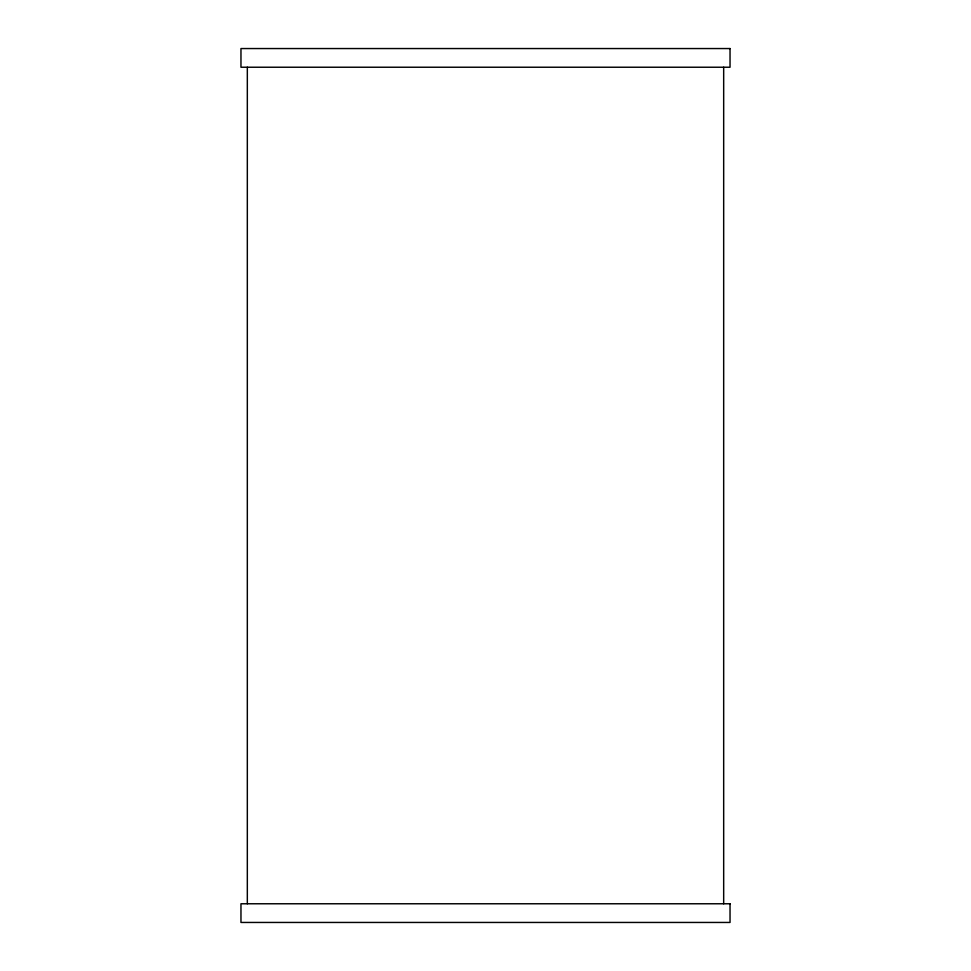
<?xml version="1.0" encoding="UTF-8"?>
<svg xmlns="http://www.w3.org/2000/svg" width="971" height="971" viewBox="0 0 971 971"><rect width="100%" height="100%" fill="white"/><g stroke="black" fill="none" stroke-linecap="round" stroke-linejoin="round"><path stroke-width="1.46" d="M723.674 67.23L723.674 903.77M247.326 67.23L247.326 903.77M730.034 48.55L240.966 48.55L240.966 67.23L730.034 67.23L730.034 48.55M730.034 903.77L240.966 903.77L240.966 922.45L730.034 922.45L730.034 903.77"/></g></svg>
